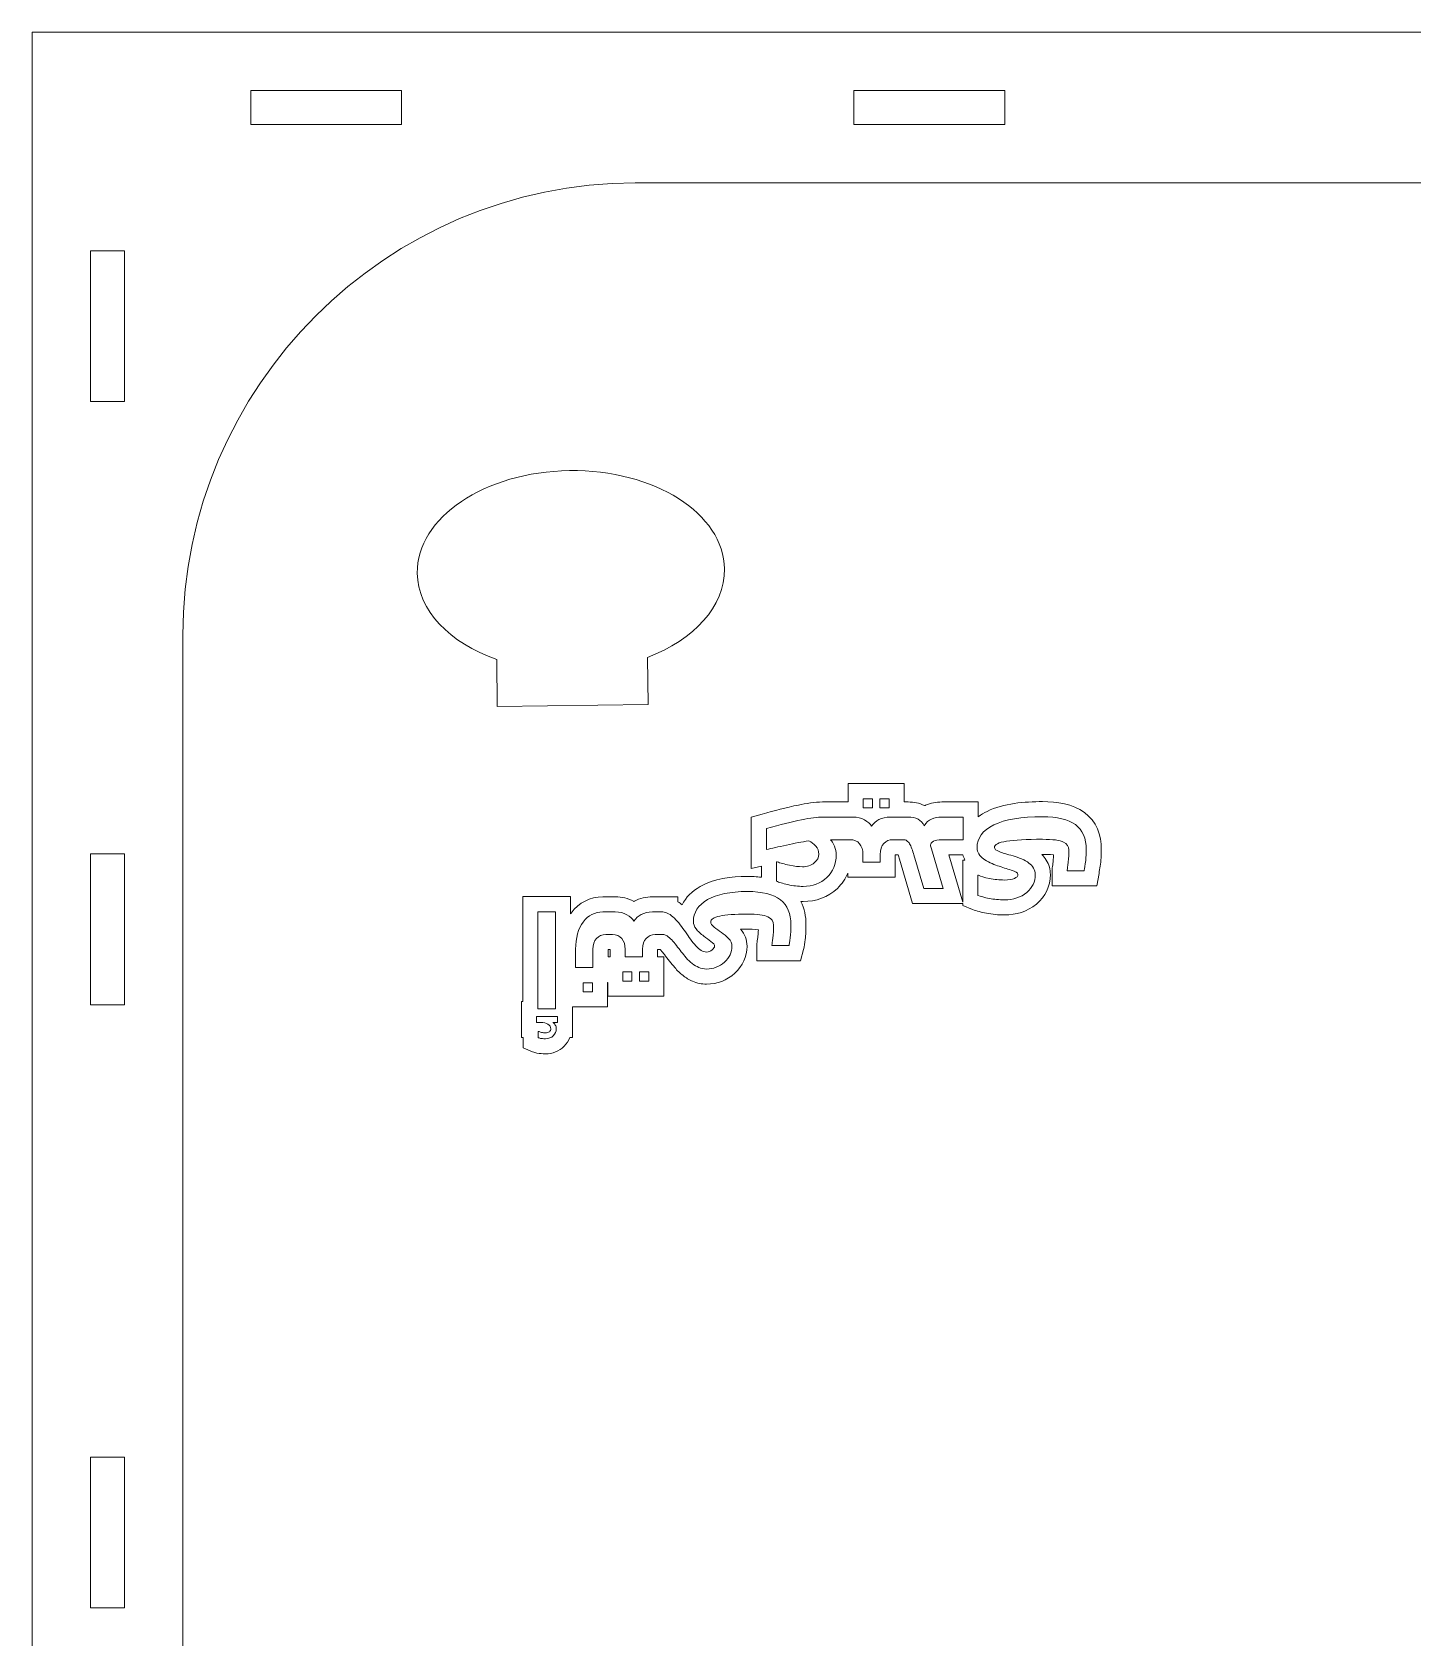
# Model space of a CAD drawing. Header units: millimetres. Extents: x -599 to 1818, y -719 to 408.
# Drawn here: x -249.6 to -158, y -106.5 to 0 of the extents above; entities that cross this region are included whole.
import ezdxf

# ---------------------------------------------------------------- set-up
doc = ezdxf.new("R2010")
doc.units = ezdxf.units.MM
doc.header["$MEASUREMENT"] = 0
doc.layers.add('Layer 1', color=7, linetype='Continuous')

msp = doc.modelspace()

# ---------------------------------------------------------------- linework, layer by layer
at = {"layer": 'Layer 1', "color": 250, "lineweight": 18}
for points, knots in [([(-50.5845, -199), (-50.5845, -199), (-249.5845, -199), (-249.5845, -199), (-249.5845, -199), (-249.5845, -199), (-249.5845, 0), (-249.5845, 0), (-249.5845, 0), (-249.5845, 0), (-50.5845, 0), (-50.5845, 0), (-50.5845, 0), (-50.5845, 0), (-50.5845, -199), (-50.5845, -199)], [0, 0, 0, 0, 0.2, 0.2, 0.2, 0.2, 0.4, 0.4, 0.4, 0.4, 0.6, 0.6, 0.6, 0.6, 1, 1, 1, 1]), ([(-225.0845, -3.8637), (-225.0845, -3.8637), (-225.0845, -6.1364), (-225.0845, -6.1364), (-225.0845, -6.1364), (-225.0845, -6.1364), (-235.0844, -6.1364), (-235.0844, -6.1364), (-235.0844, -6.1364), (-235.0844, -6.1364), (-235.0844, -3.8637), (-235.0844, -3.8637), (-235.0844, -3.8637), (-235.0844, -3.8637), (-225.0845, -3.8637), (-225.0845, -3.8637)], [0, 0, 0, 0, 0.2, 0.2, 0.2, 0.2, 0.4, 0.4, 0.4, 0.4, 0.6, 0.6, 0.6, 0.6, 1, 1, 1, 1]), ([(-185.0844, -3.8637), (-185.0844, -3.8637), (-185.0844, -6.1364), (-185.0844, -6.1364), (-185.0844, -6.1364), (-185.0844, -6.1364), (-195.0845, -6.1364), (-195.0845, -6.1364), (-195.0845, -6.1364), (-195.0845, -6.1364), (-195.0845, -3.8637), (-195.0845, -3.8637), (-195.0845, -3.8637), (-195.0845, -3.8637), (-185.0844, -3.8637), (-185.0844, -3.8637)], [0, 0, 0, 0, 0.2, 0.2, 0.2, 0.2, 0.4, 0.4, 0.4, 0.4, 0.6, 0.6, 0.6, 0.6, 1, 1, 1, 1]), ([(-90.5846, -189), (-90.5846, -189), (-209.5844, -189), (-209.5844, -189), (-209.5844, -189), (-226.0845, -189), (-239.5844, -175.5), (-239.5844, -159), (-239.5844, -159), (-239.5844, -159), (-239.5844, -40.0001), (-239.5844, -40.0001), (-239.5844, -40.0001), (-239.5844, -23.5001), (-226.0845, -10.0001), (-209.5844, -10.0001), (-209.5844, -10.0001), (-209.5844, -10.0001), (-90.5846, -10.0001), (-90.5846, -10.0001), (-90.5846, -10.0001), (-74.0845, -10.0001), (-60.5845, -23.5001), (-60.5845, -40.0001), (-60.5845, -40.0001), (-60.5845, -40.0001), (-60.5845, -159), (-60.5845, -159), (-60.5845, -159), (-60.5845, -175.5), (-74.0845, -189), (-90.5846, -189)], [0, 0, 0, 0, 0.11111111, 0.11111111, 0.11111111, 0.11111111, 0.22222222, 0.22222222, 0.22222222, 0.22222222, 0.33333333, 0.33333333, 0.33333333, 0.33333333, 0.44444444, 0.44444444, 0.44444444, 0.44444444, 0.55555556, 0.55555556, 0.55555556, 0.55555556, 0.66666667, 0.66666667, 0.66666667, 0.66666667, 0.77777778, 0.77777778, 0.77777778, 0.77777778, 1, 1, 1, 1]), ([(-243.4481, -24.5), (-243.4481, -24.5), (-245.7208, -24.5), (-245.7208, -24.5), (-245.7208, -24.5), (-245.7208, -24.5), (-245.7208, -14.5), (-245.7208, -14.5), (-245.7208, -14.5), (-245.7208, -14.5), (-243.4481, -14.5), (-243.4481, -14.5), (-243.4481, -14.5), (-243.4481, -14.5), (-243.4481, -24.5), (-243.4481, -24.5)], [0, 0, 0, 0, 0.2, 0.2, 0.2, 0.2, 0.4, 0.4, 0.4, 0.4, 0.6, 0.6, 0.6, 0.6, 1, 1, 1, 1]), ([(-218.7323, -44.7272), (-218.7323, -44.7272), (-218.7741, -41.6092), (-218.7741, -41.6092), (-218.7741, -41.6092), (-221.885, -40.5083), (-224.0046, -38.3662), (-224.0379, -35.8764), (-224.0379, -35.8764), (-224.0873, -32.1988), (-219.567, -29.1564), (-213.9418, -29.081), (-213.9418, -29.081), (-208.3166, -29.0056), (-203.7163, -31.9256), (-203.6671, -35.6032), (-203.6671, -35.6032), (-203.6337, -38.093), (-205.6949, -40.2911), (-208.7751, -41.4751), (-208.7751, -41.4751), (-208.7751, -41.4751), (-208.7333, -44.593), (-208.7333, -44.593), (-208.7333, -44.593), (-208.7333, -44.593), (-218.7323, -44.7272), (-218.7323, -44.7272)], [0, 0, 0, 0, 0.125, 0.125, 0.125, 0.125, 0.25, 0.25, 0.25, 0.25, 0.375, 0.375, 0.375, 0.375, 0.5, 0.5, 0.5, 0.5, 0.625, 0.625, 0.625, 0.625, 0.75, 0.75, 0.75, 0.75, 1, 1, 1, 1]), ([(-243.4481, -64.5), (-243.4481, -64.5), (-245.7208, -64.5), (-245.7208, -64.5), (-245.7208, -64.5), (-245.7208, -64.5), (-245.7208, -54.5), (-245.7208, -54.5), (-245.7208, -54.5), (-245.7208, -54.5), (-243.4481, -54.5), (-243.4481, -54.5), (-243.4481, -54.5), (-243.4481, -54.5), (-243.4481, -64.5), (-243.4481, -64.5)], [0, 0, 0, 0, 0.2, 0.2, 0.2, 0.2, 0.4, 0.4, 0.4, 0.4, 0.6, 0.6, 0.6, 0.6, 1, 1, 1, 1]), ([(-243.4481, -104.5), (-243.4481, -104.5), (-245.7208, -104.5), (-245.7208, -104.5), (-245.7208, -104.5), (-245.7208, -104.5), (-245.7208, -94.5), (-245.7208, -94.5), (-245.7208, -94.5), (-245.7208, -94.5), (-243.4481, -94.5), (-243.4481, -94.5), (-243.4481, -94.5), (-243.4481, -94.5), (-243.4481, -104.5), (-243.4481, -104.5)], [0, 0, 0, 0, 0.2, 0.2, 0.2, 0.2, 0.4, 0.4, 0.4, 0.4, 0.6, 0.6, 0.6, 0.6, 1, 1, 1, 1])]:
    msp.add_open_spline(points, degree=3, knots=knots, dxfattribs=at)
at = {"layer": 'Layer 1', "color": 250, "lineweight": 20}
for points, knots in [([(-194.3532, -49.8373), (-194.3532, -49.8373), (-191.7436, -49.8373), (-191.7436, -49.8373), (-191.7436, -49.8373), (-191.7436, -49.8373), (-191.7436, -51.0565), (-191.7436, -51.0565), (-191.7436, -51.0565), (-191.7436, -51.0565), (-191.4876, -51.0565), (-191.4876, -51.0565), (-191.4876, -51.0565), (-191.1091, -51.0565), (-190.7341, -51.1245), (-190.3954, -51.2964), (-190.3954, -51.2964), (-190.3745, -51.2864), (-190.3534, -51.2768), (-190.332, -51.2675), (-190.332, -51.2675), (-189.9908, -51.1195), (-189.6245, -51.0565), (-189.2538, -51.0565), (-189.2538, -51.0565), (-189.2538, -51.0565), (-186.8314, -51.0565), (-186.8314, -51.0565), (-186.8314, -51.0565), (-186.8314, -51.0565), (-186.8314, -52.0333), (-186.8314, -52.0333), (-186.8314, -52.0333), (-186.6515, -51.9004), (-186.4543, -51.7824), (-186.2438, -51.6792), (-186.2438, -51.6792), (-185.1574, -51.1468), (-183.7642, -51.0311), (-182.5708, -51.0311), (-182.5708, -51.0311), (-181.6244, -51.0311), (-180.5832, -51.1755), (-179.8005, -51.7497), (-179.8005, -51.7497), (-178.9945, -52.3412), (-178.6766, -53.2464), (-178.6766, -54.2226), (-178.6766, -54.2226), (-178.6766, -54.5843), (-178.6969, -54.9485), (-178.7516, -55.3063), (-178.7516, -55.3063), (-178.7762, -55.4673), (-178.799, -55.6303), (-178.8266, -55.7908), (-178.8266, -55.7908), (-178.8266, -55.7908), (-178.9697, -56.621), (-178.9697, -56.621), (-178.9697, -56.621), (-178.9697, -56.621), (-181.9382, -56.621), (-181.9382, -56.621), (-181.9382, -56.621), (-181.9382, -56.621), (-181.9382, -55.4193), (-181.9382, -55.4193), (-181.9382, -55.4193), (-181.9382, -55.4193), (-181.9143, -55.3266), (-181.9143, -55.3266), (-181.9143, -55.3266), (-181.8938, -55.2004), (-181.8825, -55.0631), (-181.8691, -54.9367), (-181.8691, -54.9367), (-181.8559, -54.8127), (-181.8452, -54.6882), (-181.838, -54.5634), (-181.838, -54.5634), (-182.0867, -54.5319), (-182.4281, -54.5297), (-182.5864, -54.5297), (-182.5864, -54.5297), (-182.5982, -54.5297), (-182.6101, -54.5297), (-182.622, -54.5297), (-182.622, -54.5297), (-182.5096, -54.6439), (-182.41, -54.7703), (-182.3247, -54.9081), (-182.3247, -54.9081), (-182.1446, -55.1989), (-182.0548, -55.5274), (-182.0548, -55.8693), (-182.0548, -55.8693), (-182.0548, -56.6486), (-182.3856, -57.3192), (-182.9782, -57.8216), (-182.9782, -57.8216), (-183.5808, -58.3326), (-184.3221, -58.5429), (-185.1038, -58.5429), (-185.1038, -58.5429), (-185.5026, -58.5429), (-185.9018, -58.5103), (-186.2935, -58.4343), (-186.2935, -58.4343), (-186.6077, -58.3732), (-186.9282, -58.2948), (-187.2269, -58.1788), (-187.2269, -58.1788), (-187.2269, -58.1788), (-187.8649, -57.931), (-187.8649, -57.931), (-187.8649, -57.931), (-187.8649, -57.931), (-187.8649, -57.7979), (-187.8649, -57.7979), (-187.8649, -57.7979), (-187.8649, -57.7979), (-191.2077, -57.7979), (-191.2077, -57.7979), (-191.2077, -57.7979), (-191.2077, -57.7979), (-192.0616, -54.8477), (-192.0616, -54.8477), (-192.0616, -54.8477), (-192.0901, -54.7492), (-192.1226, -54.6517), (-192.1573, -54.5551), (-192.1573, -54.5551), (-192.1573, -54.5551), (-192.3362, -54.5551), (-192.3362, -54.5551), (-192.3362, -54.5551), (-192.3362, -54.5551), (-192.3362, -56.0368), (-192.3362, -56.0368), (-192.3362, -56.0368), (-192.3362, -56.0368), (-195.4877, -56.0368), (-195.4877, -56.0368), (-195.4877, -56.0368), (-195.4877, -56.0368), (-195.4877, -55.7712), (-195.4877, -55.7712), (-195.4877, -55.7712), (-195.6401, -56.1446), (-195.8696, -56.4855), (-196.1792, -56.7834), (-196.1792, -56.7834), (-196.8041, -57.3845), (-197.5969, -57.6539), (-198.4586, -57.6539), (-198.4586, -57.6539), (-198.5059, -57.6539), (-198.5532, -57.6532), (-198.6005, -57.6519), (-198.6005, -57.6519), (-198.364, -58.1179), (-198.2604, -58.6488), (-198.2604, -59.2037), (-198.2604, -59.2037), (-198.2604, -59.5294), (-198.2757, -59.8555), (-198.3139, -60.179), (-198.3139, -60.179), (-198.3391, -60.392), (-198.3658, -60.6315), (-198.4205, -60.8388), (-198.4205, -60.8388), (-198.4205, -60.8388), (-198.6169, -61.5838), (-198.6169, -61.5838), (-198.6169, -61.5838), (-198.6169, -61.5838), (-201.5219, -61.5838), (-201.5219, -61.5838), (-201.5219, -61.5838), (-201.5219, -61.5838), (-201.5219, -60.4472), (-201.5219, -60.4472), (-201.5219, -60.4472), (-201.5219, -60.4472), (-201.5054, -60.3577), (-201.5054, -60.3577), (-201.5054, -60.3577), (-201.4818, -60.2262), (-201.4673, -60.0846), (-201.4507, -59.9517), (-201.4507, -59.9517), (-201.4333, -59.8126), (-201.4231, -59.6713), (-201.4175, -59.53), (-201.4175, -59.53), (-201.6635, -59.4958), (-202.0089, -59.4925), (-202.1645, -59.4925), (-202.1645, -59.4925), (-202.2999, -59.4925), (-202.4453, -59.4928), (-202.595, -59.4953), (-202.595, -59.4953), (-202.3219, -59.811), (-202.172, -60.1986), (-202.172, -60.6219), (-202.172, -60.6219), (-202.172, -61.3238), (-202.4742, -61.9324), (-202.9852, -62.4072), (-202.9852, -62.4072), (-203.5055, -62.8906), (-204.1488, -63.1332), (-204.8583, -63.1332), (-204.8583, -63.1332), (-205.1765, -63.1332), (-205.4871, -63.0736), (-205.7785, -62.9445), (-205.7785, -62.9445), (-206.0062, -62.8436), (-206.2205, -62.7161), (-206.4167, -62.5627), (-206.4167, -62.5627), (-206.6169, -62.4062), (-206.802, -62.2316), (-206.9659, -62.0374), (-206.9659, -62.0374), (-207.0856, -61.8956), (-207.2037, -61.7524), (-207.3183, -61.6065), (-207.3183, -61.6065), (-207.4308, -61.4633), (-207.5412, -61.3183), (-207.6511, -61.173), (-207.6511, -61.173), (-207.7244, -61.0761), (-207.8021, -60.9816), (-207.8857, -60.8934), (-207.8857, -60.8934), (-207.8998, -60.8785), (-207.9152, -60.8627), (-207.9314, -60.8472), (-207.9314, -60.8472), (-207.9314, -60.8472), (-208.1001, -60.8472), (-208.1001, -60.8472), (-208.1001, -60.8472), (-208.1001, -60.8472), (-208.1001, -61.3279), (-208.1001, -61.3279), (-208.1001, -61.3279), (-208.1001, -61.3279), (-207.6937, -61.3279), (-207.6937, -61.3279), (-207.6937, -61.3279), (-207.6937, -61.3279), (-207.6937, -63.9376), (-207.6937, -63.9376), (-207.6937, -63.9376), (-207.6937, -63.9376), (-211.4125, -63.9376), (-211.4125, -63.9376), (-211.4125, -63.9376), (-211.4125, -63.9376), (-211.4125, -63.0316), (-211.4125, -63.0316), (-211.4125, -63.0316), (-211.4125, -63.0316), (-211.4289, -63.0316), (-211.4289, -63.0316), (-211.4289, -63.0316), (-211.4289, -63.0316), (-211.4289, -64.6488), (-211.4289, -64.6488), (-211.4289, -64.6488), (-211.4289, -64.6488), (-213.7474, -64.6488), (-213.7474, -64.6488), (-213.7474, -64.6488), (-213.7474, -64.6488), (-213.7474, -66.6723), (-213.7474, -66.6723), (-213.7474, -66.6723), (-213.7474, -66.6723), (-213.9276, -66.6723), (-213.9276, -66.6723), (-213.9276, -66.6723), (-214.0087, -66.8876), (-214.1357, -67.0849), (-214.3036, -67.2565), (-214.3036, -67.2565), (-214.635, -67.5952), (-215.0737, -67.756), (-215.5446, -67.756), (-215.5446, -67.756), (-215.7305, -67.756), (-215.923, -67.7465), (-216.1042, -67.7029), (-216.1042, -67.7029), (-216.2005, -67.6798), (-216.2973, -67.6534), (-216.3894, -67.6165), (-216.3894, -67.6165), (-216.3894, -67.6165), (-217.0174, -67.3649), (-217.0174, -67.3649), (-217.0174, -67.3649), (-217.0174, -67.3649), (-217.0174, -66.6723), (-217.0174, -66.6723), (-217.0174, -66.6723), (-217.0174, -66.6723), (-217.1359, -66.6723), (-217.1359, -66.6723), (-217.1359, -66.6723), (-217.1359, -66.6723), (-217.1359, -64.2828), (-217.1359, -64.2828), (-217.1359, -64.2828), (-217.1359, -64.2828), (-217.0343, -64.2828), (-217.0343, -64.2828), (-217.0343, -64.2828), (-217.0343, -64.2828), (-217.0343, -57.3317), (-217.0343, -57.3317), (-217.0343, -57.3317), (-217.0343, -57.3317), (-213.8828, -57.3317), (-213.8828, -57.3317), (-213.8828, -57.3317), (-213.8828, -57.3317), (-213.8828, -58.4748), (-213.8828, -58.4748), (-213.8828, -58.4748), (-213.8693, -58.4558), (-213.8555, -58.4369), (-213.8415, -58.4181), (-213.8415, -58.4181), (-213.3244, -57.725), (-212.5922, -57.3486), (-211.7262, -57.3486), (-211.7262, -57.3486), (-211.7262, -57.3486), (-210.9092, -57.3486), (-210.9092, -57.3486), (-210.9092, -57.3486), (-210.479, -57.3486), (-210.0622, -57.4398), (-209.6834, -57.6448), (-209.6834, -57.6448), (-209.6703, -57.6377), (-209.6571, -57.6307), (-209.6438, -57.6239), (-209.6438, -57.6239), (-209.2728, -57.4322), (-208.8641, -57.3486), (-208.4482, -57.3486), (-208.4482, -57.3486), (-208.4482, -57.3486), (-206.7539, -57.3486), (-206.7539, -57.3486), (-206.7539, -57.3486), (-206.7539, -57.3486), (-206.7539, -57.6744), (-206.7539, -57.6744), (-206.7539, -57.6744), (-206.6576, -57.7367), (-206.5653, -57.8048), (-206.4769, -57.8777), (-206.4769, -57.8777), (-206.2314, -57.3774), (-205.8182, -56.9706), (-205.2895, -56.6663), (-205.2895, -56.6663), (-204.3625, -56.1327), (-203.2057, -55.9939), (-202.1532, -55.9939), (-202.1532, -55.9939), (-201.8494, -55.9939), (-201.5344, -56.0086), (-201.2211, -56.0481), (-201.2211, -56.0481), (-201.2211, -56.0481), (-201.2211, -55.3166), (-201.2211, -55.3166), (-201.2211, -55.3166), (-201.2211, -55.3166), (-201.8899, -55.469), (-201.8899, -55.469), (-201.8899, -55.469), (-201.8899, -55.469), (-201.8899, -52.0595), (-201.8899, -52.0595), (-201.8899, -52.0595), (-201.8899, -52.0595), (-201.1606, -51.8544), (-201.1606, -51.8544), (-201.1606, -51.8544), (-200.3711, -51.6324), (-199.5678, -51.4186), (-198.7632, -51.259), (-198.7632, -51.259), (-198.2582, -51.1588), (-197.6886, -51.0565), (-197.173, -51.0565), (-197.173, -51.0565), (-197.173, -51.0565), (-195.4623, -51.0565), (-195.4623, -51.0565), (-195.4623, -51.0565), (-195.4623, -51.0565), (-195.4623, -49.8373), (-195.4623, -49.8373), (-195.4623, -49.8373), (-195.4623, -49.8373), (-194.3532, -49.8373), (-194.3532, -49.8373)], [0, 0, 0, 0, 0.00943396, 0.00943396, 0.00943396, 0.00943396, 0.01886792, 0.01886792, 0.01886792, 0.01886792, 0.02830189, 0.02830189, 0.02830189, 0.02830189, 0.03773585, 0.03773585, 0.03773585, 0.03773585, 0.04716981, 0.04716981, 0.04716981, 0.04716981, 0.05660377, 0.05660377, 0.05660377, 0.05660377, 0.06603774, 0.06603774, 0.06603774, 0.06603774, 0.0754717, 0.0754717, 0.0754717, 0.0754717, 0.08490566, 0.08490566, 0.08490566, 0.08490566, 0.09433962, 0.09433962, 0.09433962, 0.09433962, 0.10377358, 0.10377358, 0.10377358, 0.10377358, 0.11320755, 0.11320755, 0.11320755, 0.11320755, 0.12264151, 0.12264151, 0.12264151, 0.12264151, 0.13207547, 0.13207547, 0.13207547, 0.13207547, 0.14150943, 0.14150943, 0.14150943, 0.14150943, 0.1509434, 0.1509434, 0.1509434, 0.1509434, 0.16037736, 0.16037736, 0.16037736, 0.16037736, 0.16981132, 0.16981132, 0.16981132, 0.16981132, 0.17924528, 0.17924528, 0.17924528, 0.17924528, 0.18867925, 0.18867925, 0.18867925, 0.18867925, 0.19811321, 0.19811321, 0.19811321, 0.19811321, 0.20754717, 0.20754717, 0.20754717, 0.20754717, 0.21698113, 0.21698113, 0.21698113, 0.21698113, 0.22641509, 0.22641509, 0.22641509, 0.22641509, 0.23584906, 0.23584906, 0.23584906, 0.23584906, 0.24528302, 0.24528302, 0.24528302, 0.24528302, 0.25471698, 0.25471698, 0.25471698, 0.25471698, 0.26415094, 0.26415094, 0.26415094, 0.26415094, 0.27358491, 0.27358491, 0.27358491, 0.27358491, 0.28301887, 0.28301887, 0.28301887, 0.28301887, 0.29245283, 0.29245283, 0.29245283, 0.29245283, 0.30188679, 0.30188679, 0.30188679, 0.30188679, 0.31132075, 0.31132075, 0.31132075, 0.31132075, 0.32075472, 0.32075472, 0.32075472, 0.32075472, 0.33018868, 0.33018868, 0.33018868, 0.33018868, 0.33962264, 0.33962264, 0.33962264, 0.33962264, 0.3490566, 0.3490566, 0.3490566, 0.3490566, 0.35849057, 0.35849057, 0.35849057, 0.35849057, 0.36792453, 0.36792453, 0.36792453, 0.36792453, 0.37735849, 0.37735849, 0.37735849, 0.37735849, 0.38679245, 0.38679245, 0.38679245, 0.38679245, 0.39622642, 0.39622642, 0.39622642, 0.39622642, 0.40566038, 0.40566038, 0.40566038, 0.40566038, 0.41509434, 0.41509434, 0.41509434, 0.41509434, 0.4245283, 0.4245283, 0.4245283, 0.4245283, 0.43396226, 0.43396226, 0.43396226, 0.43396226, 0.44339623, 0.44339623, 0.44339623, 0.44339623, 0.45283019, 0.45283019, 0.45283019, 0.45283019, 0.46226415, 0.46226415, 0.46226415, 0.46226415, 0.47169811, 0.47169811, 0.47169811, 0.47169811, 0.48113208, 0.48113208, 0.48113208, 0.48113208, 0.49056604, 0.49056604, 0.49056604, 0.49056604, 0.5, 0.5, 0.5, 0.5, 0.50943396, 0.50943396, 0.50943396, 0.50943396, 0.51886792, 0.51886792, 0.51886792, 0.51886792, 0.52830189, 0.52830189, 0.52830189, 0.52830189, 0.53773585, 0.53773585, 0.53773585, 0.53773585, 0.54716981, 0.54716981, 0.54716981, 0.54716981, 0.55660377, 0.55660377, 0.55660377, 0.55660377, 0.56603774, 0.56603774, 0.56603774, 0.56603774, 0.5754717, 0.5754717, 0.5754717, 0.5754717, 0.58490566, 0.58490566, 0.58490566, 0.58490566, 0.59433962, 0.59433962, 0.59433962, 0.59433962, 0.60377358, 0.60377358, 0.60377358, 0.60377358, 0.61320755, 0.61320755, 0.61320755, 0.61320755, 0.62264151, 0.62264151, 0.62264151, 0.62264151, 0.63207547, 0.63207547, 0.63207547, 0.63207547, 0.64150943, 0.64150943, 0.64150943, 0.64150943, 0.6509434, 0.6509434, 0.6509434, 0.6509434, 0.66037736, 0.66037736, 0.66037736, 0.66037736, 0.66981132, 0.66981132, 0.66981132, 0.66981132, 0.67924528, 0.67924528, 0.67924528, 0.67924528, 0.68867925, 0.68867925, 0.68867925, 0.68867925, 0.69811321, 0.69811321, 0.69811321, 0.69811321, 0.70754717, 0.70754717, 0.70754717, 0.70754717, 0.71698113, 0.71698113, 0.71698113, 0.71698113, 0.72641509, 0.72641509, 0.72641509, 0.72641509, 0.73584906, 0.73584906, 0.73584906, 0.73584906, 0.74528302, 0.74528302, 0.74528302, 0.74528302, 0.75471698, 0.75471698, 0.75471698, 0.75471698, 0.76415094, 0.76415094, 0.76415094, 0.76415094, 0.77358491, 0.77358491, 0.77358491, 0.77358491, 0.78301887, 0.78301887, 0.78301887, 0.78301887, 0.79245283, 0.79245283, 0.79245283, 0.79245283, 0.80188679, 0.80188679, 0.80188679, 0.80188679, 0.81132075, 0.81132075, 0.81132075, 0.81132075, 0.82075472, 0.82075472, 0.82075472, 0.82075472, 0.83018868, 0.83018868, 0.83018868, 0.83018868, 0.83962264, 0.83962264, 0.83962264, 0.83962264, 0.8490566, 0.8490566, 0.8490566, 0.8490566, 0.85849057, 0.85849057, 0.85849057, 0.85849057, 0.86792453, 0.86792453, 0.86792453, 0.86792453, 0.87735849, 0.87735849, 0.87735849, 0.87735849, 0.88679245, 0.88679245, 0.88679245, 0.88679245, 0.89622642, 0.89622642, 0.89622642, 0.89622642, 0.90566038, 0.90566038, 0.90566038, 0.90566038, 0.91509434, 0.91509434, 0.91509434, 0.91509434, 0.9245283, 0.9245283, 0.9245283, 0.9245283, 0.93396226, 0.93396226, 0.93396226, 0.93396226, 0.94339623, 0.94339623, 0.94339623, 0.94339623, 0.95283019, 0.95283019, 0.95283019, 0.95283019, 0.96226415, 0.96226415, 0.96226415, 0.96226415, 0.97169811, 0.97169811, 0.97169811, 0.97169811, 0.98113208, 0.98113208, 0.98113208, 0.98113208, 1, 1, 1, 1]), ([(-187.8546, -54.5551), (-187.8546, -54.5551), (-188.7837, -54.5551), (-188.7837, -54.5551), (-188.7837, -54.5551), (-188.7837, -54.5551), (-187.8649, -57.6944), (-187.8649, -57.6944), (-187.8649, -57.6944), (-187.8649, -57.6944), (-187.8649, -54.9088), (-187.8649, -54.9088), (-187.8649, -54.9088), (-187.8649, -54.9088), (-187.7165, -54.9088), (-187.7165, -54.9088), (-187.7165, -54.9088), (-187.7756, -54.7955), (-187.8217, -54.6772), (-187.8546, -54.5551)], [0, 0, 0, 0, 0.16666667, 0.16666667, 0.16666667, 0.16666667, 0.33333333, 0.33333333, 0.33333333, 0.33333333, 0.5, 0.5, 0.5, 0.5, 0.66666667, 0.66666667, 0.66666667, 0.66666667, 1, 1, 1, 1]), ([(-211.2516, -61.3279), (-211.2516, -61.3279), (-211.2516, -60.8472), (-211.2516, -60.8472), (-211.2516, -60.8472), (-211.2516, -60.8472), (-211.3866, -60.8473), (-211.3866, -60.8473), (-211.3866, -60.8473), (-211.3866, -60.8473), (-211.3866, -61.3279), (-211.3866, -61.3279), (-211.3866, -61.3279), (-211.3866, -61.3279), (-211.2516, -61.3279), (-211.2516, -61.3279)], [0, 0, 0, 0, 0.2, 0.2, 0.2, 0.2, 0.4, 0.4, 0.4, 0.4, 0.6, 0.6, 0.6, 0.6, 1, 1, 1, 1])]:
    msp.add_open_spline(points, degree=3, knots=knots, dxfattribs=at)
at = {"layer": 'Layer 1', "color": 250, "lineweight": 9}
for points, knots in [([(-194.4623, -50.8373), (-194.4623, -50.8373), (-193.8527, -50.8373), (-193.8527, -50.8373), (-193.8527, -50.8373), (-193.8527, -50.8373), (-193.8527, -51.4469), (-193.8527, -51.4469), (-193.8527, -51.4469), (-193.8527, -51.4469), (-194.4623, -51.4469), (-194.4623, -51.4469), (-194.4623, -51.4469), (-194.4623, -51.4469), (-194.4623, -50.8373), (-194.4623, -50.8373)], [0, 0, 0, 0, 0.2, 0.2, 0.2, 0.2, 0.4, 0.4, 0.4, 0.4, 0.6, 0.6, 0.6, 0.6, 1, 1, 1, 1]), ([(-193.3532, -50.8373), (-193.3532, -50.8373), (-192.7436, -50.8373), (-192.7436, -50.8373), (-192.7436, -50.8373), (-192.7436, -50.8373), (-192.7436, -51.4469), (-192.7436, -51.4469), (-192.7436, -51.4469), (-192.7436, -51.4469), (-193.3532, -51.4469), (-193.3532, -51.4469), (-193.3532, -51.4469), (-193.3532, -51.4469), (-193.3532, -50.8373), (-193.3532, -50.8373)], [0, 0, 0, 0, 0.2, 0.2, 0.2, 0.2, 0.4, 0.4, 0.4, 0.4, 0.6, 0.6, 0.6, 0.6, 1, 1, 1, 1]), ([(-200.8899, -52.8171), (-199.9614, -52.556), (-199.1881, -52.3627), (-198.5686, -52.2399), (-198.5686, -52.2399), (-197.9506, -52.1172), (-197.4849, -52.0565), (-197.173, -52.0565), (-197.173, -52.0565), (-197.173, -52.0565), (-195.5545, -52.0565), (-195.5545, -52.0565), (-195.5545, -52.0565), (-195.5545, -52.0565), (-195.268, -52.0565), (-195.268, -52.0565), (-195.268, -52.0565), (-195.268, -52.0565), (-195.1453, -52.0565), (-195.1453, -52.0565), (-195.1453, -52.0565), (-194.8532, -52.0565), (-194.5978, -52.1186), (-194.3762, -52.2428), (-194.3762, -52.2428), (-194.1561, -52.3669), (-194.0009, -52.5066), (-193.9092, -52.6647), (-193.9092, -52.6647), (-193.7934, -52.477), (-193.6312, -52.3288), (-193.4209, -52.2202), (-193.4209, -52.2202), (-193.2106, -52.1115), (-192.9637, -52.0565), (-192.6843, -52.0565), (-192.6843, -52.0565), (-192.6843, -52.0565), (-192.2765, -52.0565), (-192.2765, -52.0565), (-192.2765, -52.0565), (-192.2765, -52.0565), (-191.99, -52.0565), (-191.99, -52.0565), (-191.99, -52.0565), (-191.99, -52.0565), (-191.4876, -52.0565), (-191.4876, -52.0565), (-191.4876, -52.0565), (-191.2238, -52.0565), (-191.0036, -52.1045), (-190.8272, -52.199), (-190.8272, -52.199), (-190.6523, -52.2936), (-190.514, -52.4389), (-190.4152, -52.6308), (-190.4152, -52.6308), (-190.291, -52.4192), (-190.1301, -52.2696), (-189.934, -52.1849), (-189.934, -52.1849), (-189.7364, -52.0988), (-189.5093, -52.0565), (-189.2538, -52.0565), (-189.2538, -52.0565), (-189.2538, -52.0565), (-187.8314, -52.0565), (-187.8314, -52.0565), (-187.8314, -52.0565), (-187.8314, -52.0565), (-187.8314, -53.5551), (-187.8314, -53.5551), (-187.8314, -53.5551), (-187.8314, -53.5551), (-189.2919, -53.5551), (-189.2919, -53.5551), (-189.2919, -53.5551), (-189.498, -53.5551), (-189.6673, -53.5918), (-189.8014, -53.6638), (-189.8014, -53.6638), (-189.934, -53.7371), (-190.0003, -53.8176), (-190.0003, -53.9079), (-190.0003, -53.9079), (-190.0003, -53.9333), (-189.9947, -53.97), (-189.982, -54.0208), (-189.982, -54.0208), (-189.9693, -54.0716), (-189.9552, -54.121), (-189.9382, -54.1704), (-189.9382, -54.1704), (-189.9382, -54.1704), (-189.1692, -56.7979), (-189.1692, -56.7979), (-189.1692, -56.7979), (-189.1692, -56.7979), (-190.4561, -56.7979), (-190.4561, -56.7979), (-190.4561, -56.7979), (-190.4561, -56.7979), (-191.101, -54.5697), (-191.101, -54.5697), (-191.101, -54.5697), (-191.1391, -54.4371), (-191.1857, -54.2988), (-191.2393, -54.1534), (-191.2393, -54.1534), (-191.2929, -54.0081), (-191.3423, -53.8994), (-191.386, -53.8289), (-191.386, -53.8289), (-191.4382, -53.7414), (-191.4989, -53.6736), (-191.5695, -53.6271), (-191.5695, -53.6271), (-191.64, -53.5791), (-191.7247, -53.5551), (-191.8263, -53.5551), (-191.8263, -53.5551), (-191.8263, -53.5551), (-191.99, -53.5551), (-191.99, -53.5551), (-191.99, -53.5551), (-191.99, -53.5551), (-192.2765, -53.5551), (-192.2765, -53.5551), (-192.2765, -53.5551), (-192.2765, -53.5551), (-192.498, -53.5551), (-192.498, -53.5551), (-192.498, -53.5551), (-192.7436, -53.5551), (-192.9439, -53.6398), (-193.1006, -53.8077), (-193.1006, -53.8077), (-193.2572, -53.9756), (-193.3362, -54.2169), (-193.3362, -54.5316), (-193.3362, -54.5316), (-193.3362, -54.5316), (-193.3362, -55.0368), (-193.3362, -55.0368), (-193.3362, -55.0368), (-193.3362, -55.0368), (-194.4877, -55.0368), (-194.4877, -55.0368), (-194.4877, -55.0368), (-194.4877, -55.0368), (-194.4877, -54.5316), (-194.4877, -54.5316), (-194.4877, -54.5316), (-194.4877, -54.2395), (-194.5625, -54.0038), (-194.7107, -53.8246), (-194.7107, -53.8246), (-194.8602, -53.6454), (-195.0663, -53.5551), (-195.3316, -53.5551), (-195.3316, -53.5551), (-195.3316, -53.5551), (-195.5545, -53.5551), (-195.5545, -53.5551), (-195.5545, -53.5551), (-195.5545, -53.5551), (-196.6312, -53.5551), (-196.6312, -53.5551), (-196.6312, -53.5551), (-196.5423, -53.637), (-196.459, -53.7809), (-196.3786, -53.9855), (-196.3786, -53.9855), (-196.2981, -54.1901), (-196.2586, -54.3792), (-196.2586, -54.5528), (-196.2586, -54.5528), (-196.2586, -55.1652), (-196.4632, -55.669), (-196.8725, -56.0627), (-196.8725, -56.0627), (-197.2817, -56.4564), (-197.8109, -56.6539), (-198.4586, -56.6539), (-198.4586, -56.6539), (-198.7761, -56.6539), (-199.1105, -56.6144), (-199.4605, -56.5368), (-199.4605, -56.5368), (-199.8104, -56.4578), (-200.0644, -56.3816), (-200.2211, -56.3068), (-200.2211, -56.3068), (-200.2211, -56.3068), (-200.2211, -55.0283), (-200.2211, -55.0283), (-200.2211, -55.0283), (-200.2211, -55.0283), (-200.1717, -55.0283), (-200.1717, -55.0283), (-200.1717, -55.0283), (-199.9713, -55.1031), (-199.6989, -55.1751), (-199.3532, -55.2442), (-199.3532, -55.2442), (-199.0089, -55.3148), (-198.7253, -55.35), (-198.5023, -55.35), (-198.5023, -55.35), (-198.1778, -55.35), (-197.9153, -55.2654), (-197.7135, -55.0975), (-197.7135, -55.0975), (-197.5117, -54.9295), (-197.4101, -54.7334), (-197.4101, -54.5076), (-197.4101, -54.5076), (-197.4101, -54.3115), (-197.4764, -54.1351), (-197.6091, -53.9813), (-197.6091, -53.9813), (-197.7417, -53.826), (-197.8941, -53.7132), (-198.0663, -53.6426), (-198.0663, -53.6426), (-198.5249, -53.6962), (-199.0216, -53.7851), (-199.5578, -53.9093), (-199.5578, -53.9093), (-200.0926, -54.0321), (-200.5371, -54.1351), (-200.8899, -54.2155), (-200.8899, -54.2155), (-200.8899, -54.2155), (-200.8899, -52.8171), (-200.8899, -52.8171)], [0, 0, 0, 0, 0.01666667, 0.01666667, 0.01666667, 0.01666667, 0.03333333, 0.03333333, 0.03333333, 0.03333333, 0.05, 0.05, 0.05, 0.05, 0.06666667, 0.06666667, 0.06666667, 0.06666667, 0.08333333, 0.08333333, 0.08333333, 0.08333333, 0.1, 0.1, 0.1, 0.1, 0.11666667, 0.11666667, 0.11666667, 0.11666667, 0.13333333, 0.13333333, 0.13333333, 0.13333333, 0.15, 0.15, 0.15, 0.15, 0.16666667, 0.16666667, 0.16666667, 0.16666667, 0.18333333, 0.18333333, 0.18333333, 0.18333333, 0.2, 0.2, 0.2, 0.2, 0.21666667, 0.21666667, 0.21666667, 0.21666667, 0.23333333, 0.23333333, 0.23333333, 0.23333333, 0.25, 0.25, 0.25, 0.25, 0.26666667, 0.26666667, 0.26666667, 0.26666667, 0.28333333, 0.28333333, 0.28333333, 0.28333333, 0.3, 0.3, 0.3, 0.3, 0.31666667, 0.31666667, 0.31666667, 0.31666667, 0.33333333, 0.33333333, 0.33333333, 0.33333333, 0.35, 0.35, 0.35, 0.35, 0.36666667, 0.36666667, 0.36666667, 0.36666667, 0.38333333, 0.38333333, 0.38333333, 0.38333333, 0.4, 0.4, 0.4, 0.4, 0.41666667, 0.41666667, 0.41666667, 0.41666667, 0.43333333, 0.43333333, 0.43333333, 0.43333333, 0.45, 0.45, 0.45, 0.45, 0.46666667, 0.46666667, 0.46666667, 0.46666667, 0.48333333, 0.48333333, 0.48333333, 0.48333333, 0.5, 0.5, 0.5, 0.5, 0.51666667, 0.51666667, 0.51666667, 0.51666667, 0.53333333, 0.53333333, 0.53333333, 0.53333333, 0.55, 0.55, 0.55, 0.55, 0.56666667, 0.56666667, 0.56666667, 0.56666667, 0.58333333, 0.58333333, 0.58333333, 0.58333333, 0.6, 0.6, 0.6, 0.6, 0.61666667, 0.61666667, 0.61666667, 0.61666667, 0.63333333, 0.63333333, 0.63333333, 0.63333333, 0.65, 0.65, 0.65, 0.65, 0.66666667, 0.66666667, 0.66666667, 0.66666667, 0.68333333, 0.68333333, 0.68333333, 0.68333333, 0.7, 0.7, 0.7, 0.7, 0.71666667, 0.71666667, 0.71666667, 0.71666667, 0.73333333, 0.73333333, 0.73333333, 0.73333333, 0.75, 0.75, 0.75, 0.75, 0.76666667, 0.76666667, 0.76666667, 0.76666667, 0.78333333, 0.78333333, 0.78333333, 0.78333333, 0.8, 0.8, 0.8, 0.8, 0.81666667, 0.81666667, 0.81666667, 0.81666667, 0.83333333, 0.83333333, 0.83333333, 0.83333333, 0.85, 0.85, 0.85, 0.85, 0.86666667, 0.86666667, 0.86666667, 0.86666667, 0.88333333, 0.88333333, 0.88333333, 0.88333333, 0.9, 0.9, 0.9, 0.9, 0.91666667, 0.91666667, 0.91666667, 0.91666667, 0.93333333, 0.93333333, 0.93333333, 0.93333333, 0.95, 0.95, 0.95, 0.95, 0.96666667, 0.96666667, 0.96666667, 0.96666667, 1, 1, 1, 1]), ([(-186.8649, -55.9088), (-186.8649, -55.9088), (-186.8282, -55.9088), (-186.8282, -55.9088), (-186.8282, -55.9088), (-186.6786, -55.9893), (-186.4359, -56.0627), (-186.1, -56.129), (-186.1, -56.129), (-185.7642, -56.1967), (-185.4283, -56.2306), (-185.0953, -56.2306), (-185.0953, -56.2306), (-184.8145, -56.2306), (-184.5958, -56.1967), (-184.4406, -56.129), (-184.4406, -56.129), (-184.2839, -56.0612), (-184.2063, -55.9709), (-184.2063, -55.858), (-184.2063, -55.858), (-184.2063, -55.7593), (-184.3531, -55.6647), (-184.6452, -55.5758), (-184.6452, -55.5758), (-184.9373, -55.4855), (-185.2435, -55.3881), (-185.5638, -55.2837), (-185.5638, -55.2837), (-185.7148, -55.2315), (-185.8743, -55.1666), (-186.0436, -55.0904), (-186.0436, -55.0904), (-186.2115, -55.0128), (-186.3611, -54.9253), (-186.4937, -54.8293), (-186.4937, -54.8293), (-186.6179, -54.7362), (-186.7195, -54.6276), (-186.7971, -54.5034), (-186.7971, -54.5034), (-186.8762, -54.3792), (-186.9157, -54.2409), (-186.9157, -54.0899), (-186.9157, -54.0899), (-186.9157, -53.445), (-186.5445, -52.9399), (-185.8037, -52.5772), (-185.8037, -52.5772), (-185.0615, -52.2131), (-183.9848, -52.0311), (-182.5708, -52.0311), (-182.5708, -52.0311), (-181.5943, -52.0311), (-180.869, -52.2061), (-180.3921, -52.556), (-180.3921, -52.556), (-179.9151, -52.906), (-179.6766, -53.462), (-179.6766, -54.2226), (-179.6766, -54.2226), (-179.6766, -54.5683), (-179.6978, -54.8787), (-179.7401, -55.1553), (-179.7401, -55.1553), (-179.7825, -55.4333), (-179.8065, -55.5885), (-179.8121, -55.621), (-179.8121, -55.621), (-179.8121, -55.621), (-180.9382, -55.621), (-180.9382, -55.621), (-180.9382, -55.621), (-180.9382, -55.621), (-180.9382, -55.5462), (-180.9382, -55.5462), (-180.9382, -55.5462), (-180.9269, -55.5024), (-180.9057, -55.3345), (-180.8747, -55.0424), (-180.8747, -55.0424), (-180.8436, -54.7503), (-180.8281, -54.4808), (-180.8281, -54.2324), (-180.8281, -54.2324), (-180.8281, -54.0067), (-180.9452, -53.8331), (-181.1809, -53.7117), (-181.1809, -53.7117), (-181.4165, -53.5904), (-181.885, -53.5297), (-182.5864, -53.5297), (-182.5864, -53.5297), (-183.6348, -53.5297), (-184.4265, -53.572), (-184.9613, -53.6553), (-184.9613, -53.6553), (-185.4961, -53.74), (-185.7642, -53.8811), (-185.7642, -54.08), (-185.7642, -54.08), (-185.7642, -54.176), (-185.6598, -54.2649), (-185.4523, -54.3453), (-185.4523, -54.3453), (-185.2435, -54.4272), (-184.9359, -54.5231), (-184.5281, -54.6332), (-184.5281, -54.6332), (-184.3488, -54.6826), (-184.1598, -54.7503), (-183.9622, -54.8364), (-183.9622, -54.8364), (-183.7661, -54.9211), (-183.6052, -55.0114), (-183.481, -55.1045), (-183.481, -55.1045), (-183.3568, -55.1948), (-183.2552, -55.3049), (-183.1748, -55.4347), (-183.1748, -55.4347), (-183.0944, -55.5645), (-183.0548, -55.7099), (-183.0548, -55.8693), (-183.0548, -55.8693), (-183.0548, -56.3407), (-183.2453, -56.7372), (-183.6249, -57.0589), (-183.6249, -57.0589), (-184.0059, -57.3821), (-184.4984, -57.5429), (-185.1038, -57.5429), (-185.1038, -57.5429), (-185.4566, -57.5429), (-185.7896, -57.5133), (-186.1029, -57.4526), (-186.1029, -57.4526), (-186.4147, -57.3919), (-186.6687, -57.3228), (-186.8649, -57.2466), (-186.8649, -57.2466), (-186.8649, -57.2466), (-186.8649, -55.9088), (-186.8649, -55.9088)], [0, 0, 0, 0, 0.02702703, 0.02702703, 0.02702703, 0.02702703, 0.05405405, 0.05405405, 0.05405405, 0.05405405, 0.08108108, 0.08108108, 0.08108108, 0.08108108, 0.10810811, 0.10810811, 0.10810811, 0.10810811, 0.13513514, 0.13513514, 0.13513514, 0.13513514, 0.16216216, 0.16216216, 0.16216216, 0.16216216, 0.18918919, 0.18918919, 0.18918919, 0.18918919, 0.21621622, 0.21621622, 0.21621622, 0.21621622, 0.24324324, 0.24324324, 0.24324324, 0.24324324, 0.27027027, 0.27027027, 0.27027027, 0.27027027, 0.2972973, 0.2972973, 0.2972973, 0.2972973, 0.32432432, 0.32432432, 0.32432432, 0.32432432, 0.35135135, 0.35135135, 0.35135135, 0.35135135, 0.37837838, 0.37837838, 0.37837838, 0.37837838, 0.40540541, 0.40540541, 0.40540541, 0.40540541, 0.43243243, 0.43243243, 0.43243243, 0.43243243, 0.45945946, 0.45945946, 0.45945946, 0.45945946, 0.48648649, 0.48648649, 0.48648649, 0.48648649, 0.51351351, 0.51351351, 0.51351351, 0.51351351, 0.54054054, 0.54054054, 0.54054054, 0.54054054, 0.56756757, 0.56756757, 0.56756757, 0.56756757, 0.59459459, 0.59459459, 0.59459459, 0.59459459, 0.62162162, 0.62162162, 0.62162162, 0.62162162, 0.64864865, 0.64864865, 0.64864865, 0.64864865, 0.67567568, 0.67567568, 0.67567568, 0.67567568, 0.7027027, 0.7027027, 0.7027027, 0.7027027, 0.72972973, 0.72972973, 0.72972973, 0.72972973, 0.75675676, 0.75675676, 0.75675676, 0.75675676, 0.78378378, 0.78378378, 0.78378378, 0.78378378, 0.81081081, 0.81081081, 0.81081081, 0.81081081, 0.83783784, 0.83783784, 0.83783784, 0.83783784, 0.86486486, 0.86486486, 0.86486486, 0.86486486, 0.89189189, 0.89189189, 0.89189189, 0.89189189, 0.91891892, 0.91891892, 0.91891892, 0.91891892, 0.94594595, 0.94594595, 0.94594595, 0.94594595, 1, 1, 1, 1]), ([(-213.5381, -60.8209), (-213.5381, -60.0631), (-213.3716, -59.4606), (-213.04, -59.0161), (-213.04, -59.0161), (-212.7083, -58.5716), (-212.2709, -58.3486), (-211.7262, -58.3486), (-211.7262, -58.3486), (-211.7262, -58.3486), (-211.3184, -58.3486), (-211.3184, -58.3486), (-211.3184, -58.3486), (-211.3184, -58.3486), (-211.0319, -58.3486), (-211.0319, -58.3486), (-211.0319, -58.3486), (-211.0319, -58.3486), (-210.9092, -58.3486), (-210.9092, -58.3486), (-210.9092, -58.3486), (-210.6171, -58.3486), (-210.3617, -58.4107), (-210.1401, -58.5349), (-210.1401, -58.5349), (-209.92, -58.659), (-209.7648, -58.7987), (-209.6731, -58.9568), (-209.6731, -58.9568), (-209.5573, -58.7691), (-209.3951, -58.6209), (-209.1848, -58.5123), (-209.1848, -58.5123), (-208.9745, -58.4036), (-208.7276, -58.3486), (-208.4482, -58.3486), (-208.4482, -58.3486), (-208.4482, -58.3486), (-208.0404, -58.3486), (-208.0404, -58.3486), (-208.0404, -58.3486), (-208.0404, -58.3486), (-207.8005, -58.3486), (-207.8005, -58.3486), (-207.8005, -58.3486), (-207.8005, -58.3486), (-207.7937, -58.3486), (-207.7937, -58.3486), (-207.7937, -58.3486), (-207.7937, -58.3486), (-207.7539, -58.3486), (-207.7539, -58.3486), (-207.7539, -58.3486), (-207.7539, -58.3486), (-207.7539, -58.3499), (-207.7539, -58.3499), (-207.7539, -58.3499), (-207.6249, -58.3572), (-207.4995, -58.395), (-207.3786, -58.4643), (-207.3786, -58.4643), (-207.2431, -58.5419), (-207.1133, -58.6407), (-206.9863, -58.7621), (-206.9863, -58.7621), (-206.8593, -58.8891), (-206.7337, -59.0344), (-206.6081, -59.2009), (-206.6081, -59.2009), (-206.4825, -59.366), (-206.3654, -59.5241), (-206.2581, -59.6765), (-206.2581, -59.6765), (-206.1424, -59.8416), (-206.0281, -60.0038), (-205.9138, -60.1633), (-205.9138, -60.1633), (-205.7995, -60.3242), (-205.6838, -60.4653), (-205.5681, -60.5895), (-205.5681, -60.5895), (-205.4496, -60.7193), (-205.331, -60.8209), (-205.2139, -60.8957), (-205.2139, -60.8957), (-205.0968, -60.9705), (-204.9782, -61.0071), (-204.8569, -61.0071), (-204.8569, -61.0071), (-204.713, -61.0071), (-204.5888, -60.962), (-204.4829, -60.8703), (-204.4829, -60.8703), (-204.3771, -60.78), (-204.3235, -60.6925), (-204.3235, -60.6106), (-204.3235, -60.6106), (-204.3235, -60.5217), (-204.4039, -60.4187), (-204.5648, -60.3002), (-204.5648, -60.3002), (-204.7271, -60.1816), (-204.8809, -60.0688), (-205.0262, -59.9615), (-205.0262, -59.9615), (-205.2576, -59.7936), (-205.4326, -59.6299), (-205.5512, -59.469), (-205.5512, -59.469), (-205.6697, -59.3096), (-205.729, -59.1515), (-205.729, -58.9949), (-205.729, -58.9949), (-205.729, -58.3796), (-205.4157, -57.8928), (-204.7906, -57.533), (-204.7906, -57.533), (-204.1654, -57.1731), (-203.2863, -56.9939), (-202.1532, -56.9939), (-202.1532, -56.9939), (-201.1513, -56.9939), (-200.4175, -57.176), (-199.9547, -57.5414), (-199.9547, -57.5414), (-199.4918, -57.9055), (-199.2604, -58.4601), (-199.2604, -59.2037), (-199.2604, -59.2037), (-199.2604, -59.5071), (-199.2759, -59.7922), (-199.307, -60.0617), (-199.307, -60.0617), (-199.3394, -60.3298), (-199.3662, -60.5034), (-199.3874, -60.5838), (-199.3874, -60.5838), (-199.3874, -60.5838), (-200.5219, -60.5838), (-200.5219, -60.5838), (-200.5219, -60.5838), (-200.5219, -60.5838), (-200.5219, -60.5387), (-200.5219, -60.5387), (-200.5219, -60.5387), (-200.5107, -60.478), (-200.4895, -60.3242), (-200.4584, -60.0758), (-200.4584, -60.0758), (-200.4274, -59.8275), (-200.4119, -59.541), (-200.4119, -59.2164), (-200.4119, -59.2164), (-200.4119, -58.9723), (-200.5375, -58.7903), (-200.7872, -58.6717), (-200.7872, -58.6717), (-201.0384, -58.5518), (-201.497, -58.4925), (-202.1645, -58.4925), (-202.1645, -58.4925), (-202.9688, -58.4925), (-203.5714, -58.5363), (-203.9735, -58.6224), (-203.9735, -58.6224), (-204.3757, -58.7098), (-204.5775, -58.8383), (-204.5775, -59.009), (-204.5775, -59.009), (-204.5775, -59.1318), (-204.5013, -59.2517), (-204.3475, -59.3674), (-204.3475, -59.3674), (-204.1951, -59.4831), (-204.037, -59.596), (-203.8748, -59.7061), (-203.8748, -59.7061), (-203.6955, -59.8275), (-203.5333, -59.9615), (-203.3893, -60.1083), (-203.3893, -60.1083), (-203.244, -60.2564), (-203.172, -60.4272), (-203.172, -60.6219), (-203.172, -60.6219), (-203.172, -61.0184), (-203.3371, -61.3698), (-203.6659, -61.6746), (-203.6659, -61.6746), (-203.9947, -61.9808), (-204.3926, -62.1332), (-204.8583, -62.1332), (-204.8583, -62.1332), (-205.046, -62.1332), (-205.2167, -62.0993), (-205.3734, -62.0302), (-205.3734, -62.0302), (-205.5286, -61.9611), (-205.6711, -61.8764), (-205.8009, -61.7748), (-205.8009, -61.7748), (-205.9491, -61.6591), (-206.0832, -61.5321), (-206.2017, -61.3924), (-206.2017, -61.3924), (-206.3202, -61.2513), (-206.4303, -61.1172), (-206.5319, -60.9888), (-206.5319, -60.9888), (-206.642, -60.8477), (-206.7492, -60.7094), (-206.8536, -60.5697), (-206.8536, -60.5697), (-206.9595, -60.4314), (-207.0611, -60.3101), (-207.1598, -60.2056), (-207.1598, -60.2056), (-207.2671, -60.0927), (-207.3701, -60.0053), (-207.466, -59.9418), (-207.466, -59.9418), (-207.5605, -59.8793), (-207.6645, -59.8482), (-207.7781, -59.8472), (-207.7781, -59.8472), (-207.7781, -59.8472), (-207.7835, -59.8472), (-207.7835, -59.8472), (-207.7835, -59.8472), (-207.7835, -59.8472), (-208.0404, -59.8472), (-208.0404, -59.8472), (-208.0404, -59.8472), (-208.0404, -59.8472), (-208.2619, -59.8472), (-208.2619, -59.8472), (-208.2619, -59.8472), (-208.5075, -59.8472), (-208.7078, -59.9319), (-208.8645, -60.0998), (-208.8645, -60.0998), (-209.0211, -60.2677), (-209.1001, -60.509), (-209.1001, -60.8237), (-209.1001, -60.8237), (-209.1001, -60.8237), (-209.1001, -61.3289), (-209.1001, -61.3289), (-209.1001, -61.3289), (-209.1001, -61.3289), (-210.2516, -61.3289), (-210.2516, -61.3289), (-210.2516, -61.3289), (-210.2516, -61.3289), (-210.2516, -60.8237), (-210.2516, -60.8237), (-210.2516, -60.8237), (-210.2516, -60.5316), (-210.3264, -60.2959), (-210.4746, -60.1167), (-210.4746, -60.1167), (-210.6241, -59.9375), (-210.8302, -59.8472), (-211.0955, -59.8472), (-211.0955, -59.8472), (-211.0955, -59.8472), (-211.3184, -59.8472), (-211.3184, -59.8472), (-211.3184, -59.8472), (-211.3184, -59.8472), (-211.5399, -59.8472), (-211.5399, -59.8472), (-211.5399, -59.8472), (-211.7953, -59.8472), (-212.0014, -59.9333), (-212.1552, -60.1069), (-212.1552, -60.1069), (-212.309, -60.279), (-212.3866, -60.5189), (-212.3866, -60.8265), (-212.3866, -60.8265), (-212.3866, -60.8265), (-212.3866, -62.0316), (-212.3866, -62.0316), (-212.3866, -62.0316), (-212.3866, -62.0316), (-213.5381, -62.0316), (-213.5381, -62.0316), (-213.5381, -62.0316), (-213.5381, -62.0316), (-213.5381, -60.8209), (-213.5381, -60.8209)], [0, 0, 0, 0, 0.01351351, 0.01351351, 0.01351351, 0.01351351, 0.02702703, 0.02702703, 0.02702703, 0.02702703, 0.04054054, 0.04054054, 0.04054054, 0.04054054, 0.05405405, 0.05405405, 0.05405405, 0.05405405, 0.06756757, 0.06756757, 0.06756757, 0.06756757, 0.08108108, 0.08108108, 0.08108108, 0.08108108, 0.09459459, 0.09459459, 0.09459459, 0.09459459, 0.10810811, 0.10810811, 0.10810811, 0.10810811, 0.12162162, 0.12162162, 0.12162162, 0.12162162, 0.13513514, 0.13513514, 0.13513514, 0.13513514, 0.14864865, 0.14864865, 0.14864865, 0.14864865, 0.16216216, 0.16216216, 0.16216216, 0.16216216, 0.17567568, 0.17567568, 0.17567568, 0.17567568, 0.18918919, 0.18918919, 0.18918919, 0.18918919, 0.2027027, 0.2027027, 0.2027027, 0.2027027, 0.21621622, 0.21621622, 0.21621622, 0.21621622, 0.22972973, 0.22972973, 0.22972973, 0.22972973, 0.24324324, 0.24324324, 0.24324324, 0.24324324, 0.25675676, 0.25675676, 0.25675676, 0.25675676, 0.27027027, 0.27027027, 0.27027027, 0.27027027, 0.28378378, 0.28378378, 0.28378378, 0.28378378, 0.2972973, 0.2972973, 0.2972973, 0.2972973, 0.31081081, 0.31081081, 0.31081081, 0.31081081, 0.32432432, 0.32432432, 0.32432432, 0.32432432, 0.33783784, 0.33783784, 0.33783784, 0.33783784, 0.35135135, 0.35135135, 0.35135135, 0.35135135, 0.36486486, 0.36486486, 0.36486486, 0.36486486, 0.37837838, 0.37837838, 0.37837838, 0.37837838, 0.39189189, 0.39189189, 0.39189189, 0.39189189, 0.40540541, 0.40540541, 0.40540541, 0.40540541, 0.41891892, 0.41891892, 0.41891892, 0.41891892, 0.43243243, 0.43243243, 0.43243243, 0.43243243, 0.44594595, 0.44594595, 0.44594595, 0.44594595, 0.45945946, 0.45945946, 0.45945946, 0.45945946, 0.47297297, 0.47297297, 0.47297297, 0.47297297, 0.48648649, 0.48648649, 0.48648649, 0.48648649, 0.5, 0.5, 0.5, 0.5, 0.51351351, 0.51351351, 0.51351351, 0.51351351, 0.52702703, 0.52702703, 0.52702703, 0.52702703, 0.54054054, 0.54054054, 0.54054054, 0.54054054, 0.55405405, 0.55405405, 0.55405405, 0.55405405, 0.56756757, 0.56756757, 0.56756757, 0.56756757, 0.58108108, 0.58108108, 0.58108108, 0.58108108, 0.59459459, 0.59459459, 0.59459459, 0.59459459, 0.60810811, 0.60810811, 0.60810811, 0.60810811, 0.62162162, 0.62162162, 0.62162162, 0.62162162, 0.63513514, 0.63513514, 0.63513514, 0.63513514, 0.64864865, 0.64864865, 0.64864865, 0.64864865, 0.66216216, 0.66216216, 0.66216216, 0.66216216, 0.67567568, 0.67567568, 0.67567568, 0.67567568, 0.68918919, 0.68918919, 0.68918919, 0.68918919, 0.7027027, 0.7027027, 0.7027027, 0.7027027, 0.71621622, 0.71621622, 0.71621622, 0.71621622, 0.72972973, 0.72972973, 0.72972973, 0.72972973, 0.74324324, 0.74324324, 0.74324324, 0.74324324, 0.75675676, 0.75675676, 0.75675676, 0.75675676, 0.77027027, 0.77027027, 0.77027027, 0.77027027, 0.78378378, 0.78378378, 0.78378378, 0.78378378, 0.7972973, 0.7972973, 0.7972973, 0.7972973, 0.81081081, 0.81081081, 0.81081081, 0.81081081, 0.82432432, 0.82432432, 0.82432432, 0.82432432, 0.83783784, 0.83783784, 0.83783784, 0.83783784, 0.85135135, 0.85135135, 0.85135135, 0.85135135, 0.86486486, 0.86486486, 0.86486486, 0.86486486, 0.87837838, 0.87837838, 0.87837838, 0.87837838, 0.89189189, 0.89189189, 0.89189189, 0.89189189, 0.90540541, 0.90540541, 0.90540541, 0.90540541, 0.91891892, 0.91891892, 0.91891892, 0.91891892, 0.93243243, 0.93243243, 0.93243243, 0.93243243, 0.94594595, 0.94594595, 0.94594595, 0.94594595, 0.95945946, 0.95945946, 0.95945946, 0.95945946, 0.97297297, 0.97297297, 0.97297297, 0.97297297, 1, 1, 1, 1]), ([(-216.0343, -58.3317), (-216.0343, -58.3317), (-214.8828, -58.3317), (-214.8828, -58.3317), (-214.8828, -58.3317), (-214.8828, -58.3317), (-214.8828, -64.7664), (-214.8828, -64.7664), (-214.8828, -64.7664), (-214.8828, -64.7664), (-216.0343, -64.7664), (-216.0343, -64.7664), (-216.0343, -64.7664), (-216.0343, -64.7664), (-216.0343, -58.3317), (-216.0343, -58.3317)], [0, 0, 0, 0, 0.2, 0.2, 0.2, 0.2, 0.4, 0.4, 0.4, 0.4, 0.6, 0.6, 0.6, 0.6, 1, 1, 1, 1]), ([(-210.4125, -62.3279), (-210.4125, -62.3279), (-209.8029, -62.3279), (-209.8029, -62.3279), (-209.8029, -62.3279), (-209.8029, -62.3279), (-209.8029, -62.9376), (-209.8029, -62.9376), (-209.8029, -62.9376), (-209.8029, -62.9376), (-210.4125, -62.9376), (-210.4125, -62.9376), (-210.4125, -62.9376), (-210.4125, -62.9376), (-210.4125, -62.3279), (-210.4125, -62.3279)], [0, 0, 0, 0, 0.2, 0.2, 0.2, 0.2, 0.4, 0.4, 0.4, 0.4, 0.6, 0.6, 0.6, 0.6, 1, 1, 1, 1]), ([(-209.3033, -62.3279), (-209.3033, -62.3279), (-208.6937, -62.3279), (-208.6937, -62.3279), (-208.6937, -62.3279), (-208.6937, -62.3279), (-208.6937, -62.9376), (-208.6937, -62.9376), (-208.6937, -62.9376), (-208.6937, -62.9376), (-209.3033, -62.9376), (-209.3033, -62.9376), (-209.3033, -62.9376), (-209.3033, -62.9376), (-209.3033, -62.3279), (-209.3033, -62.3279)], [0, 0, 0, 0, 0.2, 0.2, 0.2, 0.2, 0.4, 0.4, 0.4, 0.4, 0.6, 0.6, 0.6, 0.6, 1, 1, 1, 1]), ([(-213.0385, -63.0392), (-213.0385, -63.0392), (-212.4289, -63.0392), (-212.4289, -63.0392), (-212.4289, -63.0392), (-212.4289, -63.0392), (-212.4289, -63.6488), (-212.4289, -63.6488), (-212.4289, -63.6488), (-212.4289, -63.6488), (-213.0385, -63.6488), (-213.0385, -63.6488), (-213.0385, -63.6488), (-213.0385, -63.6488), (-213.0385, -63.0392), (-213.0385, -63.0392)], [0, 0, 0, 0, 0.2, 0.2, 0.2, 0.2, 0.4, 0.4, 0.4, 0.4, 0.6, 0.6, 0.6, 0.6, 1, 1, 1, 1]), ([(-216.1359, -65.2828), (-216.1359, -65.2828), (-214.7474, -65.2828), (-214.7474, -65.2828), (-214.7474, -65.2828), (-214.7474, -65.2828), (-214.7474, -65.6723), (-214.7474, -65.6723), (-214.7474, -65.6723), (-214.7474, -65.6723), (-215.0508, -65.6723), (-215.0508, -65.6723), (-215.0508, -65.6723), (-214.9844, -65.7076), (-214.9308, -65.7654), (-214.8871, -65.8459), (-214.8871, -65.8459), (-214.8447, -65.9263), (-214.8236, -66.0081), (-214.8236, -66.0942), (-214.8236, -66.0942), (-214.8236, -66.2706), (-214.8885, -66.4244), (-215.0183, -66.5571), (-215.0183, -66.5571), (-215.1481, -66.6897), (-215.3231, -66.756), (-215.5446, -66.756), (-215.5446, -66.756), (-215.6914, -66.756), (-215.8001, -66.7476), (-215.8706, -66.7306), (-215.8706, -66.7306), (-215.9412, -66.7137), (-215.9892, -66.6996), (-216.0174, -66.6883), (-216.0174, -66.6883), (-216.0174, -66.6883), (-216.0174, -66.2734), (-216.0174, -66.2734), (-216.0174, -66.2734), (-216.0174, -66.2734), (-215.992, -66.2734), (-215.992, -66.2734), (-215.992, -66.2734), (-215.9539, -66.2904), (-215.8876, -66.3087), (-215.7958, -66.3327), (-215.7958, -66.3327), (-215.7027, -66.3553), (-215.6223, -66.3666), (-215.5531, -66.3666), (-215.5531, -66.3666), (-215.4318, -66.3666), (-215.34, -66.3412), (-215.2794, -66.2918), (-215.2794, -66.2918), (-215.2187, -66.2424), (-215.1876, -66.1761), (-215.1876, -66.0942), (-215.1876, -66.0942), (-215.1876, -65.97), (-215.2511, -65.8684), (-215.3781, -65.7894), (-215.3781, -65.7894), (-215.5051, -65.7118), (-215.6547, -65.6723), (-215.8297, -65.6723), (-215.8297, -65.6723), (-215.8297, -65.6723), (-216.1359, -65.6723), (-216.1359, -65.6723), (-216.1359, -65.6723), (-216.1359, -65.6723), (-216.1359, -65.2828), (-216.1359, -65.2828)], [0, 0, 0, 0, 0.05, 0.05, 0.05, 0.05, 0.1, 0.1, 0.1, 0.1, 0.15, 0.15, 0.15, 0.15, 0.2, 0.2, 0.2, 0.2, 0.25, 0.25, 0.25, 0.25, 0.3, 0.3, 0.3, 0.3, 0.35, 0.35, 0.35, 0.35, 0.4, 0.4, 0.4, 0.4, 0.45, 0.45, 0.45, 0.45, 0.5, 0.5, 0.5, 0.5, 0.55, 0.55, 0.55, 0.55, 0.6, 0.6, 0.6, 0.6, 0.65, 0.65, 0.65, 0.65, 0.7, 0.7, 0.7, 0.7, 0.75, 0.75, 0.75, 0.75, 0.8, 0.8, 0.8, 0.8, 0.85, 0.85, 0.85, 0.85, 0.9, 0.9, 0.9, 0.9, 1, 1, 1, 1])]:
    msp.add_open_spline(points, degree=3, knots=knots, dxfattribs=at)

doc.saveas('drawing.dxf')
